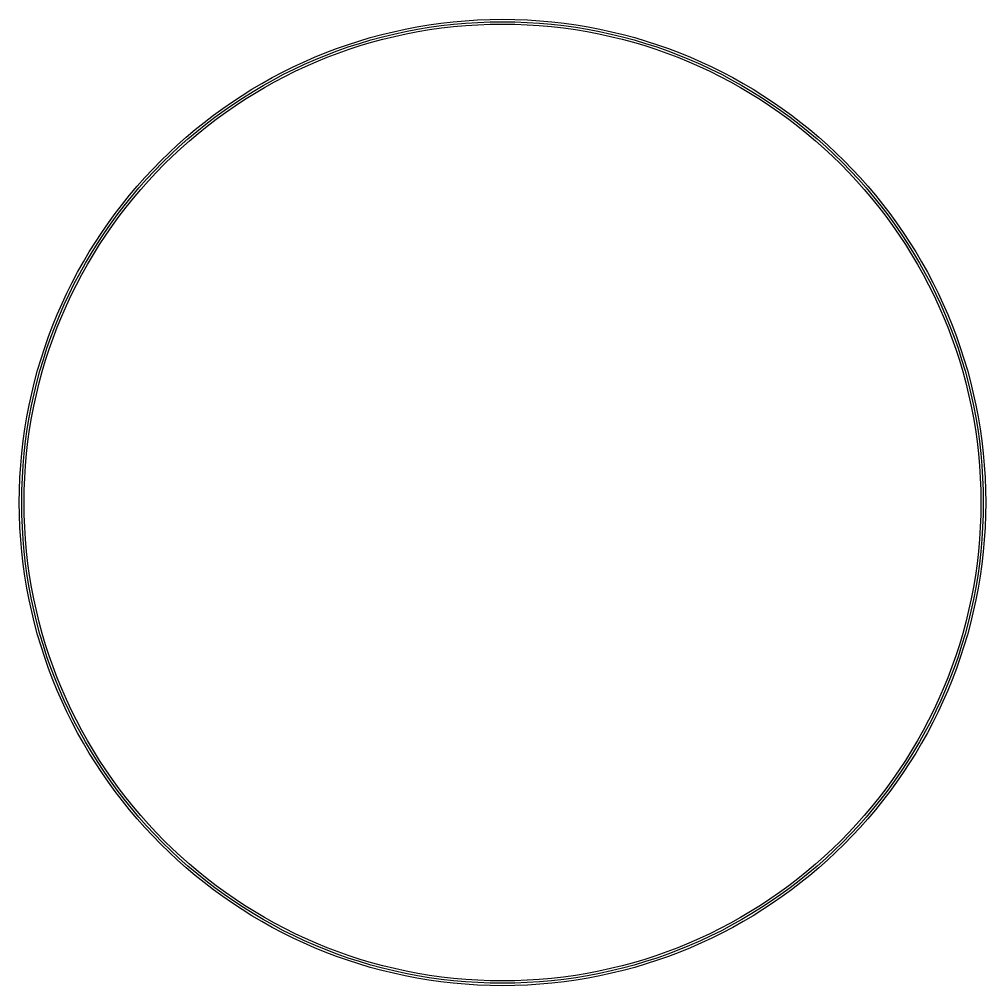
# Model space of a CAD drawing. Header units: metres. Extents: x -2.01 to 2.01, y -2.01 to 2.01.
import ezdxf

# ---------------------------------------------------------------- set-up
doc = ezdxf.new("R2010")
doc.units = ezdxf.units.M
doc.layers.add('CLEANUP', color=7, linetype='Continuous')
doc.layers.add('DEEP', color=5, linetype='Continuous')

msp = doc.modelspace()

# ---------------------------------------------------------------- linework, layer by layer
at = {"layer": 'CLEANUP', "color": 7}
for radius in [2.01, 1.99]:
    msp.add_circle((0, 0), radius, dxfattribs=at)
at = {"layer": 'DEEP', "color": 5}
msp.add_circle((0, 0), 2, dxfattribs=at)

doc.saveas('drawing.dxf')
